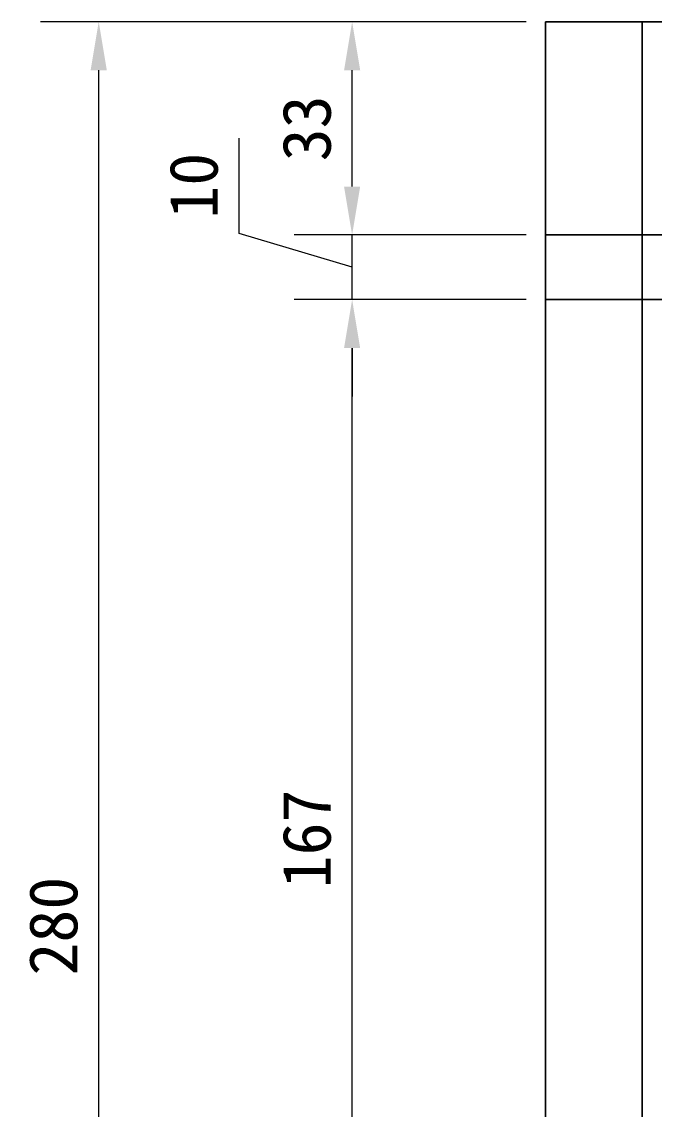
# Model space of a CAD drawing. Header units: centimetres. Extents: x 1966 to 8787, y 7398 to 12383.
# Drawn here: x 3816.2 to 3914.3, y 7740.3 to 7908.8 of the extents above; entities that cross this region are included whole.
import ezdxf

# ---------------------------------------------------------------- set-up
doc = ezdxf.new("R2010")
doc.units = ezdxf.units.CM
doc.header["$PDMODE"] = 35
doc.styles.add('文2.5', font='kaiu.ttf', dxfattribs={"height": 2.5})
doc.dimstyles.new('DIM2.5', dxfattribs={"dimtxt": 2.5, "dimasz": 2.5, "dimexe": 3, "dimexo": 1, "dimgap": 1, "dimtad": 1, "dimdec": 1, "dimdsep": 46, "dimtxsty": '文2.5', "dimcen": 0, "dimadec": 0, "dimazin": 0, "dimtfac": 1, "dimtdec": 1, "dimtmove": 0, "dimatfit": 3, "dimfxl": 1, "dimlwd": 15, "dimlwe": 15, "dimarcsym": 0})

# ---------------------------------------------------------------- blocks, each defined once
blk = doc.blocks.new('*D215')
at = {"color": 0, "linetype": 'Continuous', "lineweight": 15, "transparency": 16777216}
for p, q in [((3894.3, 7865.82), (3858.36, 7865.82)), ((3867.36, 7706.32), (3867.36, 7858.32)), ((3894.3, 7698.82), (3858.36, 7698.82))]:
    blk.add_line(p, q, dxfattribs=at)
at = {"color": 0, "transparency": 16777216}
for points in [[(3866.11, 7858.32), (3868.61, 7858.32), (3867.36, 7865.82)], [(3866.11, 7706.32), (3868.61, 7706.32), (3867.36, 7698.82)]]:
    blk.add_solid(points, dxfattribs=at)
at = {"layer": 'DEFPOINTS', "color": 0, "transparency": 16777216}
for p in [(3867.36, 7865.82), (3897.3, 7865.82), (3897.3, 7698.82)]:
    blk.add_point(p, dxfattribs=at)
at = {"color": 0, "transparency": 16777216, "insert": (3860.36, 7782.32), "char_height": 7.5, "attachment_point": 5, "rotation": 90, "style": '文2.5'}
blk.add_mtext('167', dxfattribs=at)
blk = doc.blocks.new('*D216')
at = {"color": 0, "linetype": 'Continuous', "lineweight": 15, "transparency": 16777216}
for p, q in [((3849.86, 7876.07), (3849.86, 7890.82)), ((3867.36, 7883.32), (3867.36, 7890.82)), ((3867.36, 7870.82), (3849.86, 7876.07)), ((3894.3, 7875.82), (3858.36, 7875.82)), ((3867.36, 7865.82), (3867.36, 7875.82)), ((3867.36, 7865.82), (3867.36, 7875.82)), ((3894.3, 7865.82), (3858.36, 7865.82)), ((3867.36, 7858.32), (3867.36, 7850.82))]:
    blk.add_line(p, q, dxfattribs=at)
at = {"color": 0, "transparency": 16777216}
for points in [[(3866.11, 7883.32), (3868.61, 7883.32), (3867.36, 7875.82)], [(3866.11, 7858.32), (3868.61, 7858.32), (3867.36, 7865.82)]]:
    blk.add_solid(points, dxfattribs=at)
at = {"layer": 'DEFPOINTS', "color": 0, "transparency": 16777216}
for p in [(3867.36, 7875.82), (3897.3, 7875.82), (3897.3, 7865.82)]:
    blk.add_point(p, dxfattribs=at)
at = {"color": 0, "transparency": 16777216, "insert": (3842.86, 7883.44), "char_height": 7.5, "attachment_point": 5, "rotation": 90, "style": '文2.5'}
blk.add_mtext('10', dxfattribs=at)
blk = doc.blocks.new('*D217')
at = {"color": 0, "linetype": 'Continuous', "lineweight": 15, "transparency": 16777216}
for p, q in [((3894.3, 7908.82), (3858.36, 7908.82)), ((3867.36, 7883.32), (3867.36, 7901.32)), ((3894.3, 7875.82), (3858.36, 7875.82))]:
    blk.add_line(p, q, dxfattribs=at)
at = {"color": 0, "transparency": 16777216}
for points in [[(3866.11, 7901.32), (3868.61, 7901.32), (3867.36, 7908.82)], [(3866.11, 7883.32), (3868.61, 7883.32), (3867.36, 7875.82)]]:
    blk.add_solid(points, dxfattribs=at)
at = {"layer": 'DEFPOINTS', "color": 0, "transparency": 16777216}
for p in [(3867.36, 7908.82), (3897.3, 7908.82), (3897.3, 7875.82)]:
    blk.add_point(p, dxfattribs=at)
at = {"color": 0, "transparency": 16777216, "insert": (3860.36, 7892.32), "char_height": 7.5, "attachment_point": 5, "rotation": 90, "style": '文2.5'}
blk.add_mtext('33', dxfattribs=at)
blk = doc.blocks.new('*D218')
at = {"color": 0, "linetype": 'Continuous', "lineweight": 15, "transparency": 16777216}
for p, q in [((3894.3, 7908.82), (3819.12, 7908.82)), ((3828.12, 7636.32), (3828.12, 7901.32)), ((3894.3, 7628.82), (3819.12, 7628.82))]:
    blk.add_line(p, q, dxfattribs=at)
at = {"color": 0, "transparency": 16777216}
for points in [[(3826.87, 7901.32), (3829.37, 7901.32), (3828.12, 7908.82)], [(3826.87, 7636.32), (3829.37, 7636.32), (3828.12, 7628.82)]]:
    blk.add_solid(points, dxfattribs=at)
at = {"layer": 'DEFPOINTS', "color": 0, "transparency": 16777216}
for p in [(3828.12, 7908.82), (3897.3, 7908.82), (3897.3, 7628.82)]:
    blk.add_point(p, dxfattribs=at)
at = {"color": 0, "transparency": 16777216, "insert": (3821.12, 7768.82), "char_height": 7.5, "attachment_point": 5, "rotation": 90, "style": '文2.5'}
blk.add_mtext('280', dxfattribs=at)

msp = doc.modelspace()

# ---------------------------------------------------------------- linework, layer by layer
for p, q in [((4351.3, 7908.82), (3897.3, 7908.82)), ((3897.3, 7908.82), (3897.3, 7628.82)), ((3912.3, 7908.82), (3912.3, 7628.82)), ((4351.3, 7875.82), (3897.3, 7875.82)), ((4001.8, 7865.82), (3897.3, 7865.82))]:
    msp.add_line(p, q)

# ---------------------------------------------------------------- dimensions: what is measured, and where the dimension line sits
for base, p1, p2, picture, middle in [((3828.12, 7908.82), (3897.3, 7628.82), (3897.3, 7908.82), '*D218', (3821.12, 7768.82)), ((3867.36, 7908.82), (3897.3, 7875.82), (3897.3, 7908.82), '*D217', (3860.36, 7892.32)), ((3867.36, 7875.82), (3897.3, 7865.82), (3897.3, 7875.82), '*D216', (3842.86, 7879.07)), ((3867.36, 7865.82), (3897.3, 7698.82), (3897.3, 7865.82), '*D215', (3860.36, 7782.32))]:
    dim = msp.add_linear_dim(base=base, p1=p1, p2=p2, angle=90, dimstyle='DIM2.5')
    dim.commit()
    dim.dimension.update_dxf_attribs({"geometry": picture, "text_midpoint": middle})

doc.saveas('drawing.dxf')
